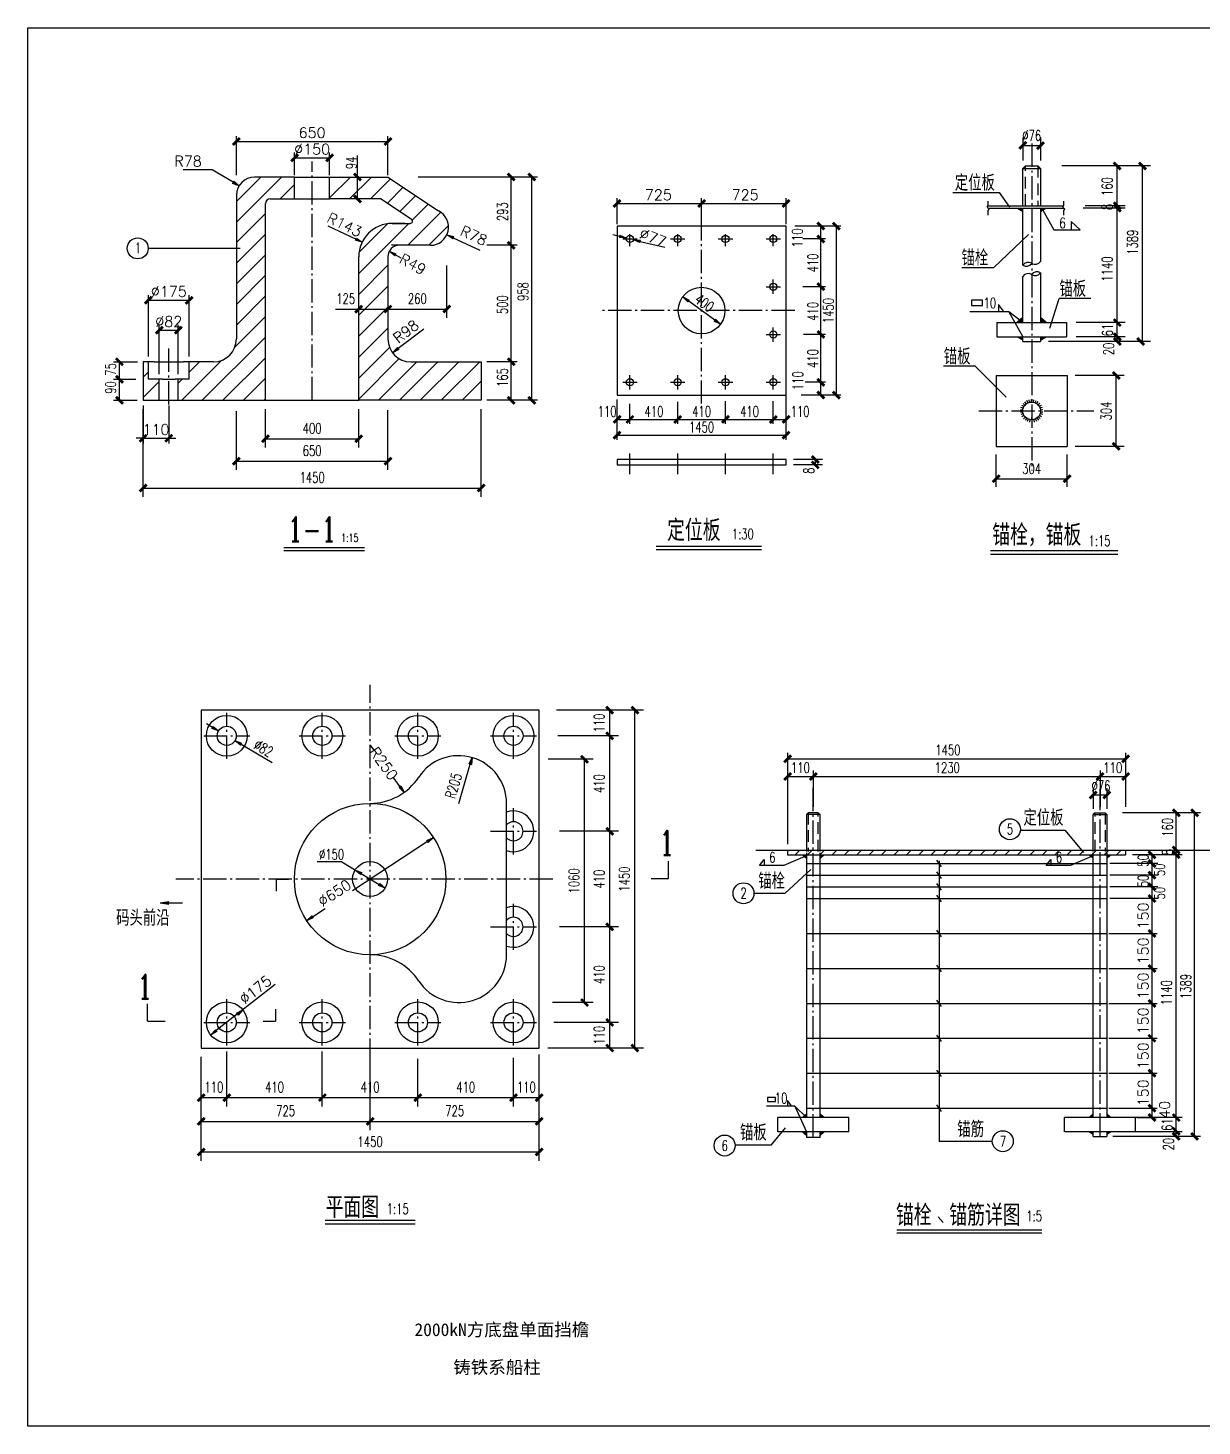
# Model space of a CAD drawing. Extents: x 1332 to 175445, y 256143 to 386027.
# Drawn here: x 102264 to 107301, y 260589 to 266589 of the extents above; entities that cross this region are included whole.
import ezdxf
from ezdxf.enums import TextEntityAlignment as Align

# ---------------------------------------------------------------- set-up
doc = ezdxf.new("R2010")
doc.units = 0
doc.header["$LTSCALE"] = 10
doc.header["$MEASUREMENT"] = 0
doc.linetypes.add('1', pattern=[7.5, 5, -2.5])
doc.linetypes.add('3', pattern=[14, 10, -1.6, 0.8, -1.6])
for name, color, linetype in [('00-园建', 4, 'Continuous'), ('1', 1, 'Continuous'), ('2', 2, 'Continuous'), ('3', 3, '3'), ('DIM', 6, 'Continuous'), ('TK', 101, 'Continuous'), ('XI', 1, '1')]:
    doc.layers.add(name, color=color, linetype=linetype)
doc.styles.add('COMPLEX', font='COMPLEX.shx', dxfattribs={"bigfont": 'hztxt.shx'})
doc.styles.add('HZTEXT', font='', dxfattribs={"width": 0.7})
doc.styles.get("Standard").update_dxf_attribs({"font": 'gbenor.shx', "bigfont": 'gbcbig.shx'})
doc.styles.add('WGQ', font='')
doc.styles.get('HZTEXT').set_extended_font_data('FangSong_GB2312')
doc.styles.get('WGQ').set_extended_font_data('FangSong_GB2312')
doc.dimstyles.get("Standard").update_dxf_attribs({"dimscale": 100, "dimtxt": 3.5, "dimasz": 1, "dimexe": 2.5, "dimexo": 3, "dimgap": 1.5, "dimtad": 1, "dimdec": 0, "dimzin": 0, "dimdsep": 46, "dimtxsty": 'Standard', "dimblk": 'ARCHTICK', "dimcen": 0.09, "dimadec": 0, "dimazin": 0, "dimtfac": 1, "dimtdec": 0, "dimtix": 1, "dimtmove": 2, "dimatfit": 3, "dimfxl": 0, "dimtolj": 1, "dimtzin": 0, "dimarcsym": 0})
pattern_1 = [(45, (97660.345, 254934.442), (-26.5165, 26.5165), [])]

# ---------------------------------------------------------------- blocks, each defined once
blk = doc.blocks.new('_OBLIQUE')
at = {"color": 0, "linetype": 'ByBlock'}
blk.add_line((-0.5, -0.5), (0.5, 0.5), dxfattribs=at)
blk = doc.blocks.new('_ArchTick')
at = {"color": 0, "linetype": 'ByBlock', "const_width": 0.4}
blk.add_lwpolyline([(-0.5, -0.5), (0.5, 0.5)], dxfattribs=at)
blk = doc.blocks.new('_CLOSED')
at = {"color": 0, "linetype": 'ByBlock'}
for p, q in [((-1, 0.17), (0, 0)), ((-1, 0.17), (-1, -0.17)), ((0, 0), (-1, -0.17)), ((0, 0), (-1, 0))]:
    blk.add_line(p, q, dxfattribs=at)
blk = doc.blocks.new('*D55')
at = {"layer": 'Defpoints', "color": 0, "transparency": 16777216}
for p in [(102758.4, 264991.6), (102868.4, 264991.6), (102868.4, 264828.7)]:
    blk.add_point(p, dxfattribs=at)
at = {"layer": 'DIM', "color": 6, "lineweight": -2, "transparency": 16777216}
for p, q in [((102758.4, 264969.1), (102758.4, 264806.2)), ((102868.4, 264969.1), (102868.4, 264806.2)), ((102758.4, 264828.7), (102728.4, 264828.7)), ((102758.4, 264828.7), (102868.4, 264828.7)), ((102868.4, 264828.7), (102898.4, 264828.7))]:
    blk.add_line(p, q, dxfattribs=at)
at = {"layer": 'DIM', "color": 6, "lineweight": -2, "transparency": 16777216, "xscale": 30, "yscale": 30, "zscale": 30}
blk.add_blockref('_ArchTick', (102758.4, 264828.7), dxfattribs=at)
at = {"layer": 'DIM', "color": 6, "lineweight": -2, "transparency": 16777216, "xscale": 30, "yscale": 30, "zscale": 30, "rotation": 180}
blk.add_blockref('_ArchTick', (102868.4, 264828.7), dxfattribs=at)
at = {"layer": 'DIM', "color": 6, "transparency": 16777216, "insert": (102813.4, 264866.2), "char_height": 45, "attachment_point": 5, "style": 'COMPLEX'}
blk.add_mtext('\\A1;110', dxfattribs=at)

msp = doc.modelspace()

# ---------------------------------------------------------------- hatches: boundary and pattern name
at = {"layer": '1'}
h = msp.add_hatch(dxfattribs=at)
h.set_pattern_fill('ANSI31', color=256, scale=300, style=0)
h.set_pattern_definition(pattern_1)
h.paths.add_polyline_path([(105633, 263041.3), (105633, 263061.3), (105523, 263061.3), (105523, 263041.3)])
h = msp.add_hatch(dxfattribs=at)
h.set_pattern_fill('ANSI31', color=256, scale=300, style=0)
h.set_pattern_definition(pattern_1)
h.paths.add_polyline_path([(105633, 263061.3), (105633, 263041.3), (106863, 263041.3), (106863, 263061.3)])
h = msp.add_hatch(dxfattribs=at)
h.set_pattern_fill('ANSI31', color=256, scale=300, style=0)
h.set_pattern_definition(pattern_1)
h.paths.add_polyline_path([(106973, 263041.3), (106973, 263061.3), (106863, 263061.3), (106863, 263041.3)])
at = {"layer": 'DIM'}
h = msp.add_hatch(dxfattribs=at)
h.set_pattern_fill('ANSI31', color=256, scale=500, style=0)
h.set_pattern_definition([(45, (77807.27, 268601.16), (-44.19417, 44.19417), [])])
h.paths.add_polyline_path([(103283.4, 264991.6), (103283.4, 265835.6, -0.414214), (103303.4, 265855.6), (103408.4, 265855.6), (103408.4, 265949.6), (103236.4, 265949.6, 0.261473), (103169.8, 265912.2), (103170.4, 265911.7), (103169.7, 265912, 0.137029), (103158.4, 265871.6), (103158.4, 265254.6, -0.414214), (103060.4, 265156.6), (102955.9, 265156.6), (102955.9, 265081.6), (102909.4, 265081.6), (102909.4, 264991.6)])
h.paths.add_polyline_path([(102827.4, 265081.6), (102780.9, 265081.6), (102780.9, 265156.6), (102758.4, 265156.6), (102758.4, 264991.6), (102827.4, 264991.6)])

# ---------------------------------------------------------------- linework, layer by layer
at = {"color": 1}
for p, q in [((103158.4, 265957.4), (103158.4, 266124.7)), ((103158.4, 266102.2), (103808.4, 266102.2)), ((103808.4, 265957.4), (103808.4, 266124.7)), ((103408.4, 265957.4), (103408.4, 266054.2)), ((103558.4, 265957.4), (103558.4, 266054.2)), ((103408.4, 266031.7), (103558.4, 266031.7)), ((104791.5, 265746.7), (104791.5, 265858.5)), ((104791.5, 265836), (105154, 265836)), ((105154, 265746.7), (105154, 265858.5)), ((105154, 265836), (105516.5, 265836)), ((105516.5, 265746.7), (105516.5, 265858.5)), ((107085.9, 263041.3), (107085.9, 262703.3)), ((106900.3, 262703.3), (107108.4, 262703.3)), ((107085.9, 262703.3), (107085.9, 262553.3)), ((106900.3, 262553.3), (107108.4, 262553.3)), ((107085.9, 262553.3), (107085.9, 262253.3)), ((106900.3, 262403.3), (107108.4, 262403.3)), ((106900.3, 262253.3), (107108.4, 262253.3)), ((107085.9, 262253.3), (107085.9, 262103.3)), ((106900.3, 262103.3), (107108.4, 262103.3)), ((107085.9, 262103.3), (107085.9, 261913.3)), ((106900.3, 261953.5), (107108.4, 261953.5)), ((107022.8, 261913.3), (107108.4, 261913.3))]:
    msp.add_line(p, q, dxfattribs=at)
for p, q in [((106542.8, 265997.1), (106531.8, 265986.1)), ((106531.8, 265986.1), (106607.8, 265986.1)), ((106531.8, 265826.1), (106531.8, 265986.1)), ((106542.8, 265997.1), (106596.8, 265997.1)), ((106596.8, 265997.1), (106607.8, 265986.1)), ((106607.8, 265986.1), (106607.8, 265826.1)), ((106381.1, 265826.1), (106707.3, 265826.1)), ((106381.1, 265816.4), (106707.3, 265816.4)), ((106531.8, 265571.4), (106531.8, 265816.4)), ((106607.8, 265816.4), (106607.8, 265587)), ((106531.8, 265324.9), (106531.8, 265523.1)), ((106607.8, 265538.8), (106607.8, 265324.9)), ((106420.2, 265324.9), (106719.4, 265324.9)), ((106420.2, 265324.9), (106420.2, 265263.9)), ((106719.4, 265324.9), (106719.4, 265263.9)), ((106420.2, 265263.9), (106719.4, 265263.9)), ((106531.8, 265243.9), (106531.8, 265263.9)), ((106607.8, 265263.9), (106607.8, 265243.9)), ((106531.8, 265243.9), (106607.8, 265243.9)), ((105611.6, 263221.3), (105603.6, 263213.3)), ((105654.4, 263221.3), (105611.6, 263221.3)), ((105654.4, 263221.3), (105662.4, 263213.3)), ((106841.6, 263221.3), (106833.6, 263213.3)), ((106841.6, 263221.3), (106884.4, 263221.3)), ((106884.4, 263221.3), (106892.4, 263213.3)), ((105662.4, 263213.3), (105603.6, 263213.3)), ((105603.6, 263213.3), (105603.6, 263055.7)), ((105662.4, 263055.7), (105662.4, 263213.3)), ((106833.6, 263055.7), (106833.6, 263213.3)), ((106833.6, 263213.3), (106892.4, 263213.3)), ((106892.4, 263213.3), (106892.4, 263055.7)), ((105386.3, 263061.3), (107446, 263061.3)), ((105523, 263061.3), (105523, 263041.3)), ((105523, 263041.3), (106973, 263041.3)), ((105603.6, 263048.7), (105603.6, 261913.3)), ((105662.4, 261913.3), (105662.4, 263048.7)), ((106833.6, 261913.3), (106833.6, 263048.7)), ((106892.4, 263048.7), (106892.4, 261913.3)), ((106973, 263061.3), (106973, 263041.3)), ((106182.9, 262989.3), (106162.9, 263017.3)), ((106182.9, 262939.3), (106162.9, 262967.3)), ((106182.9, 262889.3), (106162.9, 262917.3)), ((106182.9, 262839.3), (106162.9, 262867.3)), ((106182.9, 262689.3), (106162.9, 262717.3)), ((106182.9, 262539.3), (106162.9, 262567.3)), ((106182.9, 262389.3), (106162.9, 262417.3)), ((106182.9, 262239.3), (106162.9, 262267.3)), ((106182.9, 262089.3), (106162.9, 262117.3)), ((106182.9, 261939.3), (106162.9, 261967.3)), ((105785, 261913.3), (105481, 261913.3)), ((105481, 261852.3), (105481, 261913.3)), ((105785, 261852.3), (105785, 261913.3)), ((107015, 261913.3), (106711, 261913.3)), ((106711, 261852.3), (106711, 261913.3)), ((107015, 261852.3), (107015, 261913.3)), ((105785, 261852.3), (105481, 261852.3)), ((105603.6, 261852.3), (105603.6, 261827.7)), ((105662.4, 261827.7), (105662.4, 261852.3)), ((107015, 261852.3), (106711, 261852.3)), ((106833.6, 261832.3), (106833.6, 261852.3)), ((106892.4, 261852.3), (106892.4, 261832.3)), ((105662.4, 261827.7), (105603.6, 261827.7)), ((106833.6, 261832.3), (106892.4, 261832.3)), ((106168.5, 261487), (106190.3, 261462.5))]:
    msp.add_line(p, q)
at = {"color": 6, "linetype": 'ByBlock'}
for p, q in [((103881.2, 265750.6), (103824.4, 265750.6)), ((104802.5, 265694.5), (104773.3, 265701.4)), ((103967.9, 265656.6), (103824.4, 265656.6)), ((104890.6, 265673.4), (104996.2, 265648.1)), ((102780.9, 265179.1), (102780.9, 265443.3)), ((102955.9, 265179.1), (102955.9, 265443.3)), ((102780.9, 265420.8), (102955.9, 265420.8)), ((105210.7, 265335.3), (105073.1, 265435.2)), ((102827.4, 265104.1), (102827.4, 265314.8)), ((102827.4, 265292.3), (102909.4, 265292.3)), ((102909.4, 265104.1), (102909.4, 265314.8)), ((103962.1, 265297), (103852.3, 265213.4)), ((103055.9, 263587.6), (103030, 263602.8)), ((103178.3, 263515.7), (103311.7, 263437.3)), ((103732.1, 263511.7), (103747.5, 263490.3)), ((104112.1, 263261.4), (104161.7, 263429.2)), ((103860.6, 263333.1), (103831.6, 263373.4)), ((103978.7, 263098.6), (103656.3, 262886.9)), ((103610.6, 263010.4), (103770.6, 262913.3)), ((103485.5, 262774.7), (103539.7, 262810.3)), ((103324.7, 262484.6), (103071.9, 262286.2))]:
    msp.add_line(p, q, dxfattribs=at)
for points in [[(106531.8, 265816.4), (106531.8, 265816.4), (106531.4, 265798.3), (106501.9, 265816.2)], [(106607.8, 265816.4), (106607.8, 265816.4), (106608.2, 265798.3), (106637.7, 265816.2)], [(106531.8, 265324.9), (106531.8, 265324.9), (106531.4, 265351), (106501.9, 265325.2)], [(106607.8, 265324.9), (106607.8, 265324.9), (106608.2, 265351), (106637.7, 265325.2)], [(106531.8, 265263.9), (106531.8, 265263.9), (106531.4, 265247.9), (106501.9, 265263.7)], [(106607.8, 265263.9), (106607.8, 265263.9), (106608.2, 265245.8), (106637.7, 265263.7)], [(105603.6, 263041.3), (105603.6, 263041.3), (105603.3, 263022.4), (105581.8, 263041.1)], [(105662.4, 263041.3), (105662.4, 263041.3), (105662.7, 263022.4), (105684.2, 263041.1)], [(106833.6, 263041.3), (106833.6, 263041.3), (106833.3, 263022.4), (106811.8, 263041.1)], [(106892.4, 263041.3), (106892.4, 263041.3), (106892.7, 263022.4), (106914.2, 263041.1)], [(105603.6, 261913.3), (105603.6, 261913.3), (105603.3, 261932.2), (105581.8, 261913.4)], [(105662.4, 261913.3), (105662.4, 261913.3), (105662.7, 261932.2), (105684.2, 261913.4)], [(106833.6, 261913.3), (106833.6, 261913.3), (106833.3, 261932.2), (106811.8, 261913.4)], [(106892.4, 261913.3), (106892.4, 261913.3), (106892.7, 261932.2), (106914.2, 261913.4)], [(105603.6, 261852.3), (105603.6, 261852.3), (105603.3, 261833.4), (105581.8, 261852.1)], [(105662.4, 261852.3), (105662.4, 261852.3), (105662.7, 261833.4), (105684.2, 261852.1)], [(106833.6, 261852.3), (106833.6, 261852.3), (106833.3, 261837.9), (106811.8, 261852.1)], [(106892.4, 261852.3), (106892.4, 261852.3), (106892.7, 261837.9), (106914.2, 261852.1)]]:
    msp.add_solid(points)
at = {"layer": '00-园建'}
msp.add_lwpolyline([(110649.5, 260589.4), (102264.5, 260589.4), (102264.5, 266589.4), (110649.5, 266589.4)], close=True, dxfattribs=at)
at = {"layer": '1'}
for p, q in [((106531.8, 266119.1), (106531.8, 266020.5)), ((106607.8, 266119.1), (106607.8, 266020.5)), ((103677.7, 265855.6), (103677.7, 266042.2)), ((106531.8, 266084.7), (106607.8, 266084.7)), ((106971.4, 265997.1), (106699.6, 265997.1)), ((106937, 265243.9), (106937, 265997.1)), ((107079.9, 265997.1), (106971.4, 265997.1)), ((107045.5, 265243.9), (107045.5, 265997.1)), ((103558.4, 265859.8), (103648.1, 265949.6)), ((103643.9, 265855.6), (103737.9, 265949.6)), ((103733.7, 265855.6), (103820, 265941.8)), ((104362.2, 265949.6), (103937.9, 265949.6)), ((104337.2, 264991.6), (104337.2, 265949.6)), ((104450.7, 265949.6), (104362.2, 265949.6)), ((104425.7, 264991.6), (104425.7, 265949.6)), ((103806, 265838), (103873.7, 265905.8)), ((103859.8, 265802), (103927.5, 265869.8)), ((106231.1, 265883.2), (106430.4, 265883.2)), ((106430.4, 265883.2), (106475, 265820.3)), ((103912.6, 265765), (103981.3, 265833.7)), ((106971.4, 265816.4), (106790.5, 265816.4)), ((106971.4, 265826.1), (106799.3, 265826.1)), ((103683.4, 265535.8), (103898.1, 265750.6)), ((103684.7, 265626.9), (103807, 265749.2)), ((103893.9, 265656.6), (104035.5, 265798.2)), ((103983.7, 265656.6), (104068.1, 265741)), ((104815.6, 265683.9), (104877.5, 265683.9)), ((104846.5, 265653), (104846.5, 265704.2)), ((105020.6, 265683.9), (105082.5, 265683.9)), ((105051.5, 265653), (105051.5, 265704.2)), ((105225.6, 265683.9), (105287.5, 265683.9)), ((105256.5, 265653), (105256.5, 265704.2)), ((105430.6, 265683.9), (105492.5, 265683.9)), ((105461.5, 265653), (105461.5, 265704.2)), ((105685, 265738.9), (105554.3, 265738.9)), ((105685, 265683.9), (105587.8, 265683.9)), ((105665.5, 265013.9), (105665.5, 265738.9)), ((105751.5, 265738.9), (105685, 265738.9)), ((105732, 265013.9), (105732, 265738.9)), ((106406.9, 265561.9), (106556.3, 265702.3)), ((103838, 265612), (103814.4, 265631.1)), ((103814.4, 265631.1), (103843, 265620.7)), ((103814.4, 265631.1), (103863.9, 265603.1)), ((103838, 265612), (103843, 265620.7)), ((104362.2, 265656.6), (104233.4, 265656.6)), ((103683.4, 265446), (103808.4, 265571)), ((104061.2, 265345.3), (104061.2, 265570.1)), ((106270.9, 265561.9), (106406.9, 265561.9)), ((105461.5, 265448), (105461.5, 265509.9)), ((103683.4, 265356.2), (103808.4, 265481.2)), ((105430.6, 265478.9), (105492.5, 265478.9)), ((105685, 265478.9), (105587.8, 265478.9)), ((103583.9, 265382.8), (104061.2, 265382.8)), ((103683.4, 265266.4), (103808.4, 265391.4)), ((106427.6, 265403.2), (106427.6, 265370.7)), ((106449.3, 265373.8), (106427.6, 265403.2)), ((106647.8, 265301.2), (106687.1, 265428.5)), ((106823.1, 265428.5), (106687.1, 265428.5)), ((106472.5, 265370.7), (106304, 265370.7)), ((106472.5, 265370.7), (106531.8, 265263.9)), ((106531.8, 265324.9), (106472.5, 265370.7)), ((106971.4, 265324.9), (106761.2, 265324.9)), ((103683.4, 265176.6), (103808.4, 265301.6)), ((105430.6, 265273.9), (105492.5, 265273.9)), ((105461.5, 265243), (105461.5, 265304.2)), ((105685, 265273.9), (105590.5, 265273.9)), ((106971.4, 265263.9), (106761.2, 265263.9)), ((103683.4, 265086.8), (103815.2, 265218.6)), ((106971.4, 265243.9), (106642.2, 265243.9)), ((107079.9, 265243.9), (106971.4, 265243.9)), ((102632, 265156.6), (102733.7, 265156.6)), ((102657, 264991.6), (102657, 265156.6)), ((103683.4, 264997), (103856.5, 265170.2)), ((103767.7, 264991.6), (103932.7, 265156.6)), ((103857.5, 264991.6), (104022.5, 265156.6)), ((103947.3, 264991.6), (104112.3, 265156.6)), ((104037.1, 264991.6), (104202.1, 265156.6)), ((104362.2, 265156.6), (104233.4, 265156.6)), ((102632, 265081.6), (102727.8, 265081.6)), ((104846.5, 265038), (104846.5, 265099.9)), ((105051.5, 265038), (105051.5, 265099.9)), ((105256.5, 265038), (105256.5, 265099.9)), ((105461.5, 265038), (105461.5, 265099.9)), ((106327.3, 265138.2), (106191.2, 265138.2)), ((106461, 265004.5), (106327.3, 265138.2)), ((106967, 265097.8), (106756.3, 265097.8)), ((106932.6, 264793.8), (106932.6, 265097.8)), ((104126.9, 264991.6), (104208.4, 265073)), ((104815.6, 265068.9), (104877.5, 265068.9)), ((105020.6, 265068.9), (105082.5, 265068.9)), ((105225.6, 265068.9), (105287.5, 265068.9)), ((105430.6, 265068.9), (105492.5, 265068.9)), ((105516.5, 264889.9), (105516.5, 265020.6)), ((105685, 265068.9), (105598.9, 265068.9)), ((102632, 264991.6), (102733.4, 264991.6)), ((104362.2, 264991.6), (104233.4, 264991.6)), ((104450.7, 264991.6), (104362.2, 264991.6)), ((104791.5, 264889.9), (104791.5, 264994.4)), ((104846.5, 264889.9), (104846.5, 264976)), ((105051.5, 264889.9), (105051.5, 264984.4)), ((105256.5, 264889.9), (105256.5, 264987.1)), ((105461.5, 264889.9), (105461.5, 264987.1)), ((105685, 265013.9), (105580.5, 265013.9)), ((105751.5, 265013.9), (105685, 265013.9)), ((106532.5, 264957), (106523.2, 264960.1)), ((106535.6, 264964.6), (106527.2, 264969.4)), ((106540.3, 264971.2), (106533, 264977.8)), ((106546.2, 264976.8), (106540.5, 264984.7)), ((106553.2, 264981.1), (106549.2, 264990)), ((106560.9, 264983.7), (106558.9, 264993.3)), ((106569, 264984.8), (106569, 264994.5)), ((106577.1, 264984.1), (106579.1, 264993.6)), ((106584.9, 264981.7), (106588.9, 264990.6)), ((106592, 264977.8), (106597.8, 264985.7)), ((106598.2, 264972.5), (106605.5, 264979)), ((106603.1, 264966), (106611.6, 264970.9)), ((106606.6, 264958.6), (106615.9, 264961.6)), ((102758.4, 264577.5), (102758.4, 264954.1)), ((103158.4, 264692.5), (103158.4, 264945.1)), ((103283.4, 264788.9), (103283.4, 264954.1)), ((103683.4, 264788.9), (103683.4, 264954.1)), ((103808.4, 264692.5), (103808.4, 264948.8)), ((104208.4, 264577.5), (104208.4, 264954.1)), ((104791.5, 264909.4), (105516.5, 264909.4)), ((106531, 264949), (106521.3, 264950.1)), ((106531.1, 264940.9), (106521.4, 264939.9)), ((106533, 264933), (106523.7, 264929.9)), ((106536.5, 264925.6), (106528, 264920.7)), ((106541.4, 264919.1), (106534.1, 264912.6)), ((106547.6, 264913.8), (106541.8, 264905.9)), ((106554.7, 264909.8), (106550.7, 264900.9)), ((106562.5, 264907.5), (106560.5, 264897.9)), ((106569.5, 264917.2), (106569.5, 264907.5)), ((106570.6, 264906.8), (106570.6, 264897)), ((106578.7, 264907.8), (106580.7, 264898.3)), ((106586.4, 264910.5), (106590.4, 264901.6)), ((106593.4, 264914.7), (106599.1, 264906.8)), ((106599.3, 264920.3), (106606.6, 264913.8)), ((106604, 264927), (106612.4, 264922.1)), ((106607.1, 264934.5), (106616.4, 264931.5)), ((106608.5, 264950.7), (106618.2, 264951.7)), ((106608.6, 264942.5), (106618.4, 264941.5)), ((104791.5, 264822.5), (104791.5, 264889.9)), ((104791.5, 264842), (105516.5, 264842)), ((105516.5, 264822.5), (105516.5, 264889.9)), ((103283.4, 264826.4), (103683.4, 264826.4)), ((106967, 264793.8), (106756.3, 264793.8)), ((103158.4, 264730), (103808.4, 264730)), ((104846.5, 264674.3), (104846.5, 264763.7)), ((105051.5, 264674.3), (105051.5, 264763.7)), ((105256.5, 264674.3), (105256.5, 264763.7)), ((105461.5, 264674.3), (105461.5, 264763.7)), ((105673, 264737.3), (105547.8, 264737.3)), ((105641.7, 264737.3), (105641.7, 264713.9)), ((106417.7, 264620.5), (106417.7, 264759.4)), ((106721.9, 264620.5), (106721.9, 264759.4)), ((105673, 264713.9), (105547.8, 264713.9)), ((102758.4, 264615), (104208.4, 264615)), ((106417.7, 264655), (106721.9, 264655)), ((103361.5, 264347.2), (103707.9, 264347.2)), ((104958.9, 264350.5), (105410.9, 264350.5)), ((106392.5, 264330.6), (106939.3, 264330.6)), ((104797.3, 263661.7), (104532, 263661.7)), ((104759.8, 262211.7), (104759.8, 263661.7)), ((104905.2, 263661.7), (104797.3, 263661.7)), ((104867.7, 262211.7), (104867.7, 263661.7)), ((104797.3, 263551.7), (104538, 263551.7)), ((105523, 263478), (105523, 263402.1)), ((106973, 263478), (106973, 263402.1)), ((104689.4, 263451), (104496.1, 263451)), ((104651.9, 262406.9), (104651.9, 263451)), ((105523, 263453), (106973, 263453)), ((105523, 263402.1), (105523, 263086.3)), ((105633, 263402.1), (105633, 263246.3)), ((106863, 263402.1), (106863, 263246.3)), ((106973, 263402.1), (106973, 263246.3)), ((105523, 263377.1), (106973, 263377.1)), ((106833.6, 263327.1), (106833.6, 263238.3)), ((106833.6, 263298), (106892.4, 263298)), ((106892.4, 263327.1), (106892.4, 263238.3)), ((107214.9, 263221.3), (106959.2, 263221.3)), ((107189.9, 261832.3), (107189.9, 263221.3)), ((107293.6, 263221.3), (107214.9, 263221.3)), ((107268.6, 261832.3), (107268.6, 263221.3)), ((104797.3, 263141.7), (104544, 263141.7)), ((106521.2, 263146.8), (106711.8, 263146.8)), ((106711.8, 263146.8), (106792.3, 263051.5)), ((107110.9, 263041.3), (107001.7, 263041.3)), ((107214.9, 263041.3), (107013.5, 263041.3)), ((103610.6, 263010.4), (103505.1, 263010.4)), ((105402.6, 262995.6), (105421.8, 263020.6)), ((105506.4, 262995.6), (105402.6, 262995.6)), ((105421.8, 263020.6), (105421.8, 262995.6)), ((105596.3, 263034.1), (105506.4, 262995.6)), ((106172.9, 263015), (106172.9, 261810.7)), ((106632.6, 262995.6), (106651.8, 263020.6)), ((106736.4, 262995.6), (106632.6, 262995.6)), ((106651.8, 263020.6), (106651.8, 262995.6)), ((106826.3, 263034.1), (106736.4, 262995.6)), ((107110.9, 263003.3), (106904.4, 263003.3)), ((105512.8, 262875.8), (105623.2, 262977.8)), ((107110.9, 262953.3), (106904.4, 262953.3)), ((105378.7, 262875.8), (105512.8, 262875.8)), ((107110.9, 262903.3), (106904.4, 262903.3)), ((107110.9, 262853.3), (106904.4, 262853.3)), ((104797.3, 262731.7), (104544, 262731.7)), ((104689.4, 262406.9), (104514.1, 262406.9)), ((104797.3, 262321.7), (104520.1, 262321.7)), ((104797.3, 262211.7), (104494.6, 262211.7)), ((104905.2, 262211.7), (104797.3, 262211.7)), ((103007.1, 261961.2), (103007.1, 262174.2)), ((103117.1, 261961.2), (103117.1, 262196.7)), ((103527.1, 261961.2), (103527.1, 262196.7)), ((103732.1, 261859.4), (103732.1, 262174.2)), ((103937.1, 261961.2), (103937.1, 262164.6)), ((104347.1, 261961.2), (104347.1, 262169.4)), ((104457.1, 261961.2), (104457.1, 262183.5)), ((104457.1, 261859.4), (104457.1, 262174.2)), ((103007.1, 261998.7), (104457.1, 261998.7)), ((103007.1, 261859.4), (103007.1, 261961.2)), ((105554.4, 261962.7), (105432, 261962.7)), ((105537.5, 261965), (105521.8, 261986.3)), ((105521.8, 261986.3), (105521.8, 261962.7)), ((105603.6, 261913.3), (105554.4, 261962.7)), ((105554.4, 261962.7), (105603.6, 261852.3)), ((107214.9, 261913.3), (107006, 261913.3)), ((103007.1, 261896.9), (104457.1, 261896.9)), ((103007.1, 261727.6), (103007.1, 261859.4)), ((104457.1, 261727.6), (104457.1, 261859.4)), ((105453.1, 261794.2), (105514.4, 261868.7)), ((107214.9, 261852.3), (107003.8, 261852.3)), ((105453.1, 261794.2), (105297.8, 261794.2)), ((106399.5, 261810.7), (106172.9, 261810.7)), ((107214.9, 261832.3), (106917.4, 261832.3)), ((107293.6, 261832.3), (107214.9, 261832.3)), ((103538.9, 261457.7), (103925.7, 261457.7)), ((105991.7, 261419), (106614, 261419))]:
    msp.add_line(p, q, dxfattribs=at)
at = {"layer": '1', "color": 1}
for p, q in [((104845.4, 265683.9), (104847.7, 265683.9)), ((104846.5, 265682.8), (104846.5, 265685.1)), ((103115.8, 263551.7), (103118.5, 263551.7)), ((103117.1, 263550.3), (103117.1, 263553)), ((103730.8, 262936.7), (103733.5, 262936.7)), ((103732.1, 262935.3), (103732.1, 262938)), ((104457.1, 261765.1), (103007.1, 261765.1))]:
    msp.add_line(p, q, dxfattribs=at)
at = {"layer": '1', "color": 6}
for points in [[(103144.5, 265927), (103054.7, 265980.1), (102930.2, 265980.1)], [(104088.4, 265689.3), (104203.4, 265636.1)]]:
    msp.add_lwpolyline(points, dxfattribs=at)
at = {"layer": '1'}
for points in [[(106383, 265786.6), (106383, 265806.2), (106387.4, 265812.2), (106378.7, 265821), (106383, 265826.9), (106383, 265846.6)], [(106708.3, 265786.6), (106708.3, 265806.2), (106712.7, 265812.2), (106704, 265821), (106708.3, 265826.9), (106708.3, 265846.6)]]:
    msp.add_lwpolyline(points, dxfattribs=at)
for points in [[(106311.2, 265397.7), (106358.5, 265397.7), (106358.5, 265421.1), (106311.2, 265421.1)], [(105437.3, 261982.4), (105471.6, 261982.4), (105471.6, 261999.3), (105437.3, 261999.3)]]:
    msp.add_lwpolyline(points, close=True, dxfattribs=at)
for centre, start, end in [((106554.8, 265556), 57.14296, 146.17353), ((106546.8, 265594.6), 237.14296, 326.17353), ((106584.8, 265602.4), 237.14296, 326.17353), ((106554.8, 265507.7), 57.14296, 146.17353), ((106592.8, 265515.6), 57.14296, 146.17353), ((106584.8, 265554.2), 237.14296, 326.17353)]:
    msp.add_arc(centre, 27.7, start, end, dxfattribs=at)
at = {"layer": '2'}
for p, q in [((103408.4, 265949.6), (103236.4, 265949.6)), ((103408.4, 265949.6), (103558.4, 265949.6)), ((103408.4, 265855.6), (103408.4, 265949.6)), ((103558.4, 265949.6), (103808.4, 265949.6)), ((103558.4, 265855.6), (103558.4, 265949.6)), ((103808.4, 265949.6), (104025, 265804.5)), ((103158.4, 265871.6), (103158.4, 265254.6)), ((103283.4, 264991.6), (103283.4, 265835.6)), ((103303.4, 265855.6), (103408.4, 265855.6)), ((103408.4, 265855.6), (103558.4, 265855.6)), ((103779.8, 265855.6), (103558.4, 265855.6)), ((103779.8, 265855.6), (103909.2, 265768.9)), ((103826.4, 265750.6), (103903.7, 265750.6)), ((105516.5, 265738.9), (104791.5, 265738.9)), ((104791.5, 265738.9), (104791.5, 265013.9)), ((105516.5, 265013.9), (105516.5, 265738.9)), ((103990.4, 265656.6), (103857.4, 265656.6)), ((103683.4, 264991.6), (103683.4, 265607.6)), ((103808.4, 265607.6), (103808.4, 265254.6)), ((102805.4, 265156.6), (102758.4, 265156.6)), ((102758.4, 265156.6), (102758.4, 264991.6)), ((102780.9, 265081.6), (102780.9, 265156.6)), ((102805.4, 265156.6), (102931.4, 265156.6)), ((103060.4, 265156.6), (102931.4, 265156.6)), ((102955.9, 265081.6), (102955.9, 265156.6)), ((103906.4, 265156.6), (104208.4, 265156.6)), ((104208.4, 265156.6), (104208.4, 264991.6)), ((102841.4, 265081.6), (102780.9, 265081.6)), ((102827.4, 264991.6), (102827.4, 265081.6)), ((102841.4, 265081.6), (102895.4, 265081.6)), ((102955.9, 265081.6), (102895.4, 265081.6)), ((102909.4, 264991.6), (102909.4, 265081.6)), ((106417.7, 265097.8), (106721.9, 265097.8)), ((106417.7, 265097.8), (106417.7, 264793.8)), ((106721.9, 265097.8), (106721.9, 264793.8)), ((102758.4, 264991.6), (102841.4, 264991.6)), ((102841.4, 264991.6), (102895.4, 264991.6)), ((102895.4, 264991.6), (103283.4, 264991.6)), ((103283.4, 264991.6), (103683.4, 264991.6)), ((104208.4, 264991.6), (103683.4, 264991.6)), ((104791.5, 265013.9), (105516.5, 265013.9)), ((106417.7, 264793.8), (106721.9, 264793.8)), ((105516.5, 264737.3), (104791.5, 264737.3)), ((104791.5, 264737.3), (104791.5, 264713.9)), ((105516.5, 264713.9), (105516.5, 264737.3)), ((104791.5, 264713.9), (105516.5, 264713.9)), ((103361.5, 264360.2), (103707.9, 264360.2)), ((104958.9, 264366.1), (105410.9, 264366.1)), ((106392.5, 264346.2), (106939.3, 264346.2)), ((104317.1, 262611.9), (104317.1, 263261.4)), ((105012.4, 262939.1), (105012.4, 263014.1)), ((105603.6, 263003.3), (106892.4, 263003.3)), ((103329.8, 262936.7), (103382.3, 262936.7)), ((103329.8, 262936.7), (103329.8, 262884.2)), ((104937.4, 262939.1), (105012.4, 262939.1)), ((105603.6, 262953.3), (106892.4, 262953.3)), ((105603.6, 262903.3), (106892.4, 262903.3)), ((105603.6, 262853.3), (106892.4, 262853.3)), ((105603.6, 262703.3), (106892.4, 262703.3)), ((105603.6, 262553.3), (106892.4, 262553.3)), ((102777.7, 262326.4), (102777.7, 262401.4)), ((105603.6, 262403.3), (106892.4, 262403.3)), ((102777.7, 262326.4), (102852.7, 262326.4)), ((103273.8, 262326.4), (103326.3, 262326.4)), ((103326.3, 262378.9), (103326.3, 262326.4)), ((105603.6, 262253.3), (106892.4, 262253.3)), ((105603.6, 262103.3), (106892.4, 262103.3)), ((105603.6, 261953.3), (106892.4, 261953.3)), ((103538.9, 261473.3), (103925.7, 261473.3)), ((105991.7, 261432), (106614, 261432))]:
    msp.add_line(p, q, dxfattribs=at)
at = {"layer": '2', "color": 1}
for p, q in [((103115.8, 262321.7), (103118.5, 262321.7)), ((103117.1, 262320.3), (103117.1, 262323))]:
    msp.add_line(p, q, dxfattribs=at)
at = {"layer": '2'}
msp.add_lwpolyline([(103007.1, 262211.7), (104457.1, 262211.7), (104457.1, 263661.7), (103007.1, 263661.7)], close=True, dxfattribs=at)
for centre, radius in [((104846.5, 265683.9), 15.3), ((105051.5, 265683.9), 15.3), ((105256.5, 265683.9), 15.3), ((105461.5, 265683.9), 15.3), ((105154, 265376.4), 100), ((105461.5, 265478.9), 15.3), ((105461.5, 265273.9), 15.3), ((104846.5, 265068.9), 15.3), ((105051.5, 265068.9), 15.3), ((105256.5, 265068.9), 15.3), ((105461.5, 265068.9), 15.3), ((106569.8, 264945.8), 38), ((103117.1, 263551.7), 87.5), ((103117.1, 263551.7), 41), ((103527.1, 263551.7), 87.5), ((103527.1, 263551.7), 41), ((103937.1, 263551.7), 87.5), ((103937.1, 263551.7), 41), ((104347.1, 263551.7), 87.5), ((104347.1, 263551.7), 41), ((103732.1, 262936.7), 325), ((103732.1, 262936.7), 75), ((103117.1, 262321.7), 87.5), ((103527.1, 262321.7), 87.5), ((103937.1, 262321.7), 87.5), ((104347.1, 262321.7), 87.5), ((103117.1, 262321.7), 41), ((103527.1, 262321.7), 41), ((103937.1, 262321.7), 41), ((104347.1, 262321.7), 41)]:
    msp.add_circle(centre, radius, dxfattribs=at)
for centre, radius, start, end in [((103236.4, 265871.6), 78, 90, 180), ((103303.4, 265835.6), 20, 90, 180), ((103990.4, 265734.6), 78, 270, 63.6462), ((103826.4, 265607.6), 143, 90, 180), ((103903.7, 265760.6), 10, 270, 56.18382), ((103857.4, 265607.6), 49, 90, 180), ((103060.4, 265254.6), 98, 270, 0), ((103906.4, 265254.6), 98, 180, 270), ((104112.1, 263261.4), 205, 0, 146.63301), ((103732.1, 263511.7), 250, 270, 326.63301), ((104347.1, 263141.7), 87.5, 249.94896, 110.05104), ((104347.1, 263141.7), 41, 222.97028, 137.02972), ((104347.1, 262731.7), 87.5, 249.94896, 110.05104), ((104347.1, 262731.7), 41, 222.97028, 137.02972), ((103732.1, 262361.7), 250, 33.36699, 90), ((104112.1, 262611.9), 205, 213.36699, 0)]:
    msp.add_arc(centre, radius, start, end, dxfattribs=at)
at = {"layer": '3'}
for p, q in [((106569.8, 266092.9), (106569.8, 264690)), ((103483.4, 264991.6), (103483.4, 266015.8)), ((105154, 264977.1), (105154, 265807.1)), ((105553.3, 265376.4), (104723.3, 265376.4)), ((102868.4, 264973.3), (102868.4, 265225.4)), ((106343.4, 264945.8), (106837, 264945.8)), ((103732.1, 262152.8), (103732.1, 263770.8)), ((103117.1, 263452.6), (103117.1, 263650.7)), ((103527.1, 263452.6), (103527.1, 263650.7)), ((103937.1, 263452.6), (103937.1, 263650.7)), ((104347.1, 263452.6), (104347.1, 263650.7)), ((103018.1, 263551.7), (103216.1, 263551.7)), ((103428.1, 263551.7), (103626.1, 263551.7)), ((103838.1, 263551.7), (104036.1, 263551.7)), ((104248.1, 263551.7), (104446.1, 263551.7)), ((105633, 261827.7), (105633, 263341.3)), ((106863, 261832.3), (106863, 263324.4)), ((104347.1, 263042.6), (104347.1, 263240.7)), ((104248.1, 263141.7), (104446.1, 263141.7)), ((104516, 262936.7), (102898, 262936.7)), ((104347.1, 262632.6), (104347.1, 262830.7)), ((104248.1, 262731.7), (104446.1, 262731.7)), ((103117.1, 262222.6), (103117.1, 262420.7)), ((103527.1, 262222.6), (103527.1, 262420.7)), ((103937.1, 262222.6), (103937.1, 262420.7)), ((104347.1, 262222.6), (104347.1, 262420.7)), ((103018.1, 262321.7), (103216.1, 262321.7)), ((103428.1, 262321.7), (103626.1, 262321.7)), ((103838.1, 262321.7), (104036.1, 262321.7)), ((104248.1, 262321.7), (104446.1, 262321.7))]:
    msp.add_line(p, q, dxfattribs=at)
at = {"layer": 'Defpoints', "color": 0, "linetype": 'ByBlock'}
for p in [(103893.7, 265892.4), (103558.4, 265855.6), (103903.7, 265750.6), (104831.6, 265687.5), (104861.4, 265680.4), (103990.4, 265656.6), (102955.9, 265420.8), (105073.1, 265435.2), (102909.4, 265292.3), (105234.9, 265317.7), (103906.4, 265254.6), (102780.9, 265156.6), (102955.9, 265156.6), (103828.4, 265195.2), (102827.4, 265081.6), (102909.4, 265081.6), (103081.8, 263572.4), (103152.5, 263530.9), (103732.1, 263511.7), (104170.2, 263458), (103878.1, 263308.7), (104112.1, 263261.4), (104003.8, 263115.1), (103668, 262975.6), (103796.2, 262897.7), (103460.5, 262758.3), (103048.3, 262267.6)]:
    msp.add_point(p, dxfattribs=at)
at = {"layer": 'DIM'}
for p, q in [((106615.6, 265810.4), (106664.5, 265723.3)), ((106739.4, 265759), (106778, 265723.3)), ((106739.4, 265759), (106739.4, 265723.3)), ((106664.5, 265723.3), (106778, 265723.3)), ((103175.1, 265643.1), (102780.4, 265643.1)), ((102831, 262835.1), (102868.9, 262840.8)), ((102831, 262835.1), (102926.9, 262835.1)), ((102831, 262835.1), (102868.9, 262829.4))]:
    msp.add_line(p, q, dxfattribs=at)
for centre in [(102735.2, 265643.6), (106476.3, 263150.5), (105333.7, 262875.6), (106446, 261811.7), (105252.8, 261793.1)]:
    msp.add_circle(centre, 45, dxfattribs=at)
at = {"layer": 'XI'}
for p, q in [((106542.8, 265826.1), (106542.8, 265997.1)), ((106596.8, 265997.1), (106596.8, 265826.1)), ((105611.6, 263221.3), (105611.6, 263055.7)), ((105654.4, 263055.7), (105654.4, 263221.3)), ((106841.6, 263055.7), (106841.6, 263221.3)), ((106884.4, 263221.3), (106884.4, 263055.7))]:
    msp.add_line(p, q, dxfattribs=at)

# ---------------------------------------------------------------- block references
at = {"color": 6, "linetype": 'ByBlock'}
for name, p, xscale, yscale, zscale, rotation in [('_ArchTick', (103158.4, 266102.2), 30, 30, 30, 180), ('_ArchTick', (103808.4, 266102.2), 30, 30, 30, 180), ('_ArchTick', (106531.8, 266085.7), 30, 30, 30, 180), ('_ArchTick', (106607.8, 266084.7), 30, 30, 30, 180), ('_ArchTick', (103408.4, 266031.7), 30, 30, 30, 180), ('_ArchTick', (103558.4, 266031.7), 30, 30, 30, 180), ('_ArchTick', (106937, 265997.1), 30, 30, 30, 90), ('_ArchTick', (107045.5, 265997.1), 30, 30, 30, 90), ('_ArchTick', (103677.7, 265949.6), 30, 30, 30, 90), ('_ArchTick', (104337.2, 265949.6), 30, 30, 30, 90), ('_ArchTick', (104425.7, 265949.6), 30, 30, 30, 90), ('_ArchTick', (103677.7, 265855.6), 30, 30, 30, 270), ('_ArchTick', (104791.5, 265836), 30, 30, 30, 180), ('_ArchTick', (105154, 265836), 30, 30, 30, 180), ('_ArchTick', (105516.5, 265836), 30, 30, 30, 180), ('_ArchTick', (106937, 265826.1), 30, 30, 30, 90), ('_ArchTick', (106937, 265816.4), 30, 30, 30, 90), ('_ArchTick', (105665.5, 265738.9), 30, 30, 30, 90), ('_ArchTick', (105732, 265738.9), 30, 30, 30, 90), ('_CLOSED', (104831.6, 265687.5), 30.00000000000001, 30.00000000000001, 30.00000000000001, 346.5538322698322), ('_CLOSED', (104861.4, 265680.4), 30.00000000000001, 30.00000000000001, 30.00000000000001, 166.5538322698322), ('_ArchTick', (105665.5, 265683.9), 30, 30, 30, 90), ('_ArchTick', (104337.2, 265656.6), 30, 30, 30, 90), ('_ArchTick', (102780.9, 265420.8), 30, 30, 30, 180), ('_ArchTick', (105665.5, 265478.9), 30, 30, 30, 90), ('_ArchTick', (103683.4, 265382.8), 30, 30, 30, 180), ('_ArchTick', (103808.4, 265382.8), 30, 30, 30, 180), ('_ArchTick', (104061.2, 265382.8), 30, 30, 30, 180), ('_CLOSED', (105073.1, 265435.2), 30.00000000000001, 30.00000000000001, 30.00000000000001, 144.0119753181181), ('_CLOSED', (105234.9, 265317.7), 30, 30, 30, 324.0119753181181), ('_ArchTick', (106937, 265324.9), 30, 30, 30, 90), ('_ArchTick', (102827.4, 265292.3), 30, 30, 30, 180), ('_ArchTick', (105665.5, 265273.9), 30, 30, 30, 90), ('_ArchTick', (106937, 265263.9), 30, 30, 30, 90), ('_ArchTick', (106937, 265243.9), 30, 30, 30, 90), ('_ArchTick', (107037.8, 265243.9), 30, 30, 30, 90), ('_CLOSED', (103828.4, 265195.2), 30, 30, 30, 217.287100126562), ('_ArchTick', (102657, 265156.6), 30, 30, 30, 90), ('_ArchTick', (104337.2, 265156.6), 30, 30, 30, 90), ('_ArchTick', (102657, 265081.6), 30, 30, 30, 90), ('_ArchTick', (105665.5, 265068.9), 30, 30, 30, 90), ('_ArchTick', (106932.6, 265097.8), 30, 30, 30, 90), ('_ArchTick', (105665.5, 265013.9), 30, 30, 30, 90), ('_ArchTick', (105732, 265013.9), 30, 30, 30, 90), ('_ArchTick', (102657, 264991.6), 30, 30, 30, 90), ('_ArchTick', (104337.2, 264991.6), 30, 30, 30, 90), ('_ArchTick', (104425.7, 264991.6), 30, 30, 30, 90), ('_ArchTick', (104791.5, 264909.4), 30, 30, 30, 180), ('_ArchTick', (104846.5, 264909.4), 30, 30, 30, 180), ('_ArchTick', (105051.5, 264909.4), 30, 30, 30, 180), ('_ArchTick', (105256.5, 264909.4), 30, 30, 30, 180), ('_ArchTick', (105461.5, 264909.4), 30, 30, 30, 180), ('_ArchTick', (105516.5, 264909.4), 30, 30, 30, 180), ('_ArchTick', (103283.4, 264826.4), 30, 30, 30, 180), ('_ArchTick', (103683.4, 264826.4), 30, 30, 30, 180), ('_ArchTick', (104791.5, 264842), 30, 30, 30, 180), ('_ArchTick', (105516.5, 264842), 30, 30, 30, 180), ('_ArchTick', (106932.6, 264793.8), 30, 30, 30, 90), ('_ArchTick', (103158.4, 264730), 30, 30, 30, 180), ('_ArchTick', (103808.4, 264730), 30, 30, 30, 180), ('_ArchTick', (105641.7, 264737.3), 30, 30, 30, 90), ('_ArchTick', (105641.7, 264713.9), 30, 30, 30, 90), ('_ArchTick', (106417.7, 264655), 30, 30, 30, 180), ('_ArchTick', (106721.9, 264655), 30, 30, 30, 180), ('_ArchTick', (102758.4, 264615), 30, 30, 30, 180), ('_ArchTick', (104208.4, 264615), 30, 30, 30, 180), ('_ArchTick', (104759.8, 263661.7), 30, 30, 30, 90), ('_ArchTick', (104867.7, 263661.7), 30, 30, 30, 90), ('_CLOSED', (103081.8, 263572.4), 30, 30, 30, 329.5555237284512), ('_CLOSED', (103152.5, 263530.9), 30, 30, 30, 149.5555237284512), ('_ArchTick', (104759.8, 263551.7), 30, 30, 30, 90), ('_ArchTick', (104651.9, 263451), 30, 30, 30, 90), ('_ArchTick', (105523, 263453), 30, 30, 30, 180), ('_ArchTick', (106973, 263453), 30, 30, 30, 180), ('_CLOSED', (104170.2, 263458), 30, 30, 30, 73.5293721301987), ('_ArchTick', (105523, 263377.1), 30, 30, 30, 180), ('_ArchTick', (105633, 263377.1), 30, 30, 30, 180), ('_ArchTick', (106863, 263377.1), 30, 30, 30, 180), ('_ArchTick', (106973, 263377.1), 30, 30, 30, 180), ('_CLOSED', (103878.1, 263308.7), 30, 30, 30, 305.7396639369684), ('_ArchTick', (106833.6, 263298), 30, 30, 30, 180), ('_ArchTick', (106892.4, 263298), 30, 30, 30, 180), ('_ArchTick', (107189.9, 263221.1), 30, 30, 30, 90), ('_ArchTick', (107268.6, 263221.3), 30, 30, 30, 90), ('_ArchTick', (104759.8, 263141.7), 30, 30, 30, 90), ('_CLOSED', (104003.8, 263115.1), 30, 30, 30, 33.29078906367418), ('_ArchTick', (107085.9, 263041.3), 30, 30, 30, 90), ('_ArchTick', (107189.9, 263061.3), 30, 30, 30, 90), ('_ArchTick', (107189.9, 263041.3), 30, 30, 30, 90), ('_ArchTick', (107085.9, 263003.3), 30, 30, 30, 90), ('_CLOSED', (103668, 262975.6), 30, 30, 30, 148.7349874200649), ('_ArchTick', (107085.9, 262953.3), 30, 30, 30, 90), ('_ArchTick', (107085.9, 262903.3), 30, 30, 30, 90), ('_CLOSED', (103796.2, 262897.7), 30, 30, 30, 328.7349874200649), ('_ArchTick', (107085.9, 262853.3), 30, 30, 30, 90), ('_CLOSED', (103460.5, 262758.3), 30, 30, 30, 213.2907890636741), ('_ArchTick', (104759.8, 262731.7), 30, 30, 30, 90), ('_ArchTick', (107085.9, 262703.3), 30, 30, 30, 90), ('_ArchTick', (107085.9, 262553.3), 30, 30, 30, 90), ('_ArchTick', (104651.9, 262406.9), 30, 30, 30, 90), ('_ArchTick', (107085.9, 262403.3), 30, 30, 30, 90), ('_CLOSED', (103186, 262375.7), 30, 30, 30, 38.12444787124645), ('_ArchTick', (104759.8, 262321.7), 30, 30, 30, 90), ('_CLOSED', (103048.3, 262267.6), 30, 30, 30, 218.1244478712464), ('_ArchTick', (107085.9, 262253.3), 30, 30, 30, 90), ('_ArchTick', (104759.8, 262211.7), 30, 30, 30, 90), ('_ArchTick', (104867.7, 262211.7), 30, 30, 30, 90), ('_ArchTick', (107085.9, 262103.3), 30, 30, 30, 90), ('_ArchTick', (103007.1, 261998.7), 30, 30, 30, 180), ('_ArchTick', (103117.1, 261998.7), 30, 30, 30, 180), ('_ArchTick', (103527.1, 261998.7), 30, 30, 30, 180), ('_ArchTick', (103937.1, 261998.7), 30, 30, 30, 180), ('_ArchTick', (104347.1, 261998.7), 30, 30, 30, 180), ('_ArchTick', (104457.1, 261998.7), 30, 30, 30, 180), ('_ArchTick', (107085.9, 261953.5), 30, 30, 30, 90), ('_ArchTick', (103007.1, 261896.9), 30, 30, 30, 180), ('_ArchTick', (103732.1, 261896.9), 30, 30, 30, 180), ('_ArchTick', (104457.1, 261896.9), 30, 30, 30, 180), ('_ArchTick', (107085.9, 261913.3), 30, 30, 30, 90), ('_ArchTick', (107189.9, 261913.3), 30, 30, 30, 90), ('_ArchTick', (107189.9, 261854.6), 30, 30, 30, 90), ('_ArchTick', (107189.9, 261832.3), 30, 30, 30, 90), ('_ArchTick', (107268.6, 261832.3), 30, 30, 30, 90), ('_ArchTick', (103007.1, 261765.1), 30, 30, 30, 180), ('_ArchTick', (104457.1, 261765.1), 30, 30, 30, 180)]:
    msp.add_blockref(name, p, dxfattribs=dict(at, xscale=xscale, yscale=yscale, zscale=zscale, rotation=rotation))
at = {"color": 6, "linetype": 'ByBlock', "xscale": 30, "yscale": 30, "zscale": 30}
for p in [(102955.9, 265420.8), (102909.4, 265292.3)]:
    msp.add_blockref('_ArchTick', p, dxfattribs=at)
at = {"color": 1, "xscale": 17.5, "yscale": 17.5, "zscale": 17.5}
for rotation in [90, 270]:
    msp.add_blockref('_OBLIQUE', (107085.9, 262253.3), dxfattribs=dict(at, rotation=rotation))
at = {"layer": '1', "color": 6}
for p, xscale, yscale, zscale, rotation in [((103170.4, 265911.7), 30, 30, 30, 329.406568283034), ((104061.2, 265701.9), 30.00000000000001, 30.00000000000001, 30.00000000000001, 155.1829833281826)]:
    msp.add_blockref('_CLOSED', p, dxfattribs=dict(at, xscale=xscale, yscale=yscale, zscale=zscale, rotation=rotation))

# ---------------------------------------------------------------- texts
at = {"color": 1, "style": 'COMPLEX', "width": 0.7}
msp.add_text('94', height=45, rotation=90, dxfattribs=at).set_placement((103673.8, 266010.7), align=Align.CENTER)
for s, p in [('400', (103483.4, 264848.9)), ('650', (103483.4, 264752.5)), ('1450', (103483.4, 264637.5))]:
    msp.add_text(s, height=45, dxfattribs=at).set_placement(p, align=Align.CENTER)
at = {"style": 'HZTEXT', "width": 0.7}
for s, p in [('定位板', (105120.7, 264396.4)), ('锚栓，锚板', (106591.8, 264376.6)), ('平面图', (103655.9, 261491.3)), ('锚栓  锚筋详图', (106254.9, 261457.3))]:
    msp.add_text(s, height=80, dxfattribs=at).set_placement(p, align=Align.CENTER)
at = {"color": 1, "char_height": 45, "attachment_point": 5, "style": 'COMPLEX'}
for s, insert in [('\\A1;650', (103483.4, 266139.7)), ('\\A1;∅150', (103483.4, 266069.2))]:
    msp.add_mtext(s, dxfattribs=dict(at, insert=insert))
at = {"color": 6, "linetype": 'ByBlock', "char_height": 45, "attachment_point": 5, "style": 'COMPLEX'}
for s, insert in [('%%c175', (102868.4, 265458.3)), ('%%c82', (102868.4, 265329.8))]:
    msp.add_mtext(s, dxfattribs=dict(at, insert=insert))
at = {"layer": '1', "color": 1, "style": 'COMPLEX', "width": 0.7}
for s, p in [('%%c76', (106569.8, 266105.4)), ('6', (106702.2, 265729.6)), ('1', (102736.3, 265623.4)), ('10', (106390.7, 265386.5)), ('110', (104748.7, 264921.1)), ('410', (104949.7, 264921.1)), ('410', (105154, 264921.1)), ('410', (105359.7, 264921.1)), ('110', (105576.4, 264921.1)), ('1450', (105154, 264853.7)), ('304', (106569.8, 264675.6)), ('1:30', (105330.9, 264395.4)), ('1:15', (106860.8, 264365.7)), ('1450', (106210.6, 263468)), ('110', (105578, 263392.1)), ('1230', (106207.9, 263392.1)), ('110', (106918, 263392.1)), ('%%c76', (106867.1, 263314.2)), ('5', (106476.5, 263128.4)), ('6', (105457.3, 263007.3)), ('6', (106687.3, 263007.3)), ('2', (105334, 262854)), ('110', (103062.1, 262021.2)), ('410', (103322.1, 262021.2)), ('410', (103732.1, 262021.2)), ('410', (104142.1, 262021.2)), ('110', (104402.1, 262021.2)), ('725', (103369.6, 261919.4)), ('725', (104094.6, 261919.4)), ('10', (105495, 261974.2)), ('1450', (103732.1, 261787.6)), ('6', (105253.4, 261770.1)), ('7', (106446.6, 261788.7)), ('1:15', (103850.6, 261498.8)), ('1:5', (106580.5, 261468))]:
    msp.add_text(s, height=45, dxfattribs=at).set_placement(p, align=Align.CENTER)
at = {"layer": '1', "width": 0.7}
for s, height, style, p in [('定位板', 60, 'HZTEXT', (106326.1, 265897)), ('锚栓', 60, 'HZTEXT', (106326.1, 265575.2)), ('锚板', 60, 'HZTEXT', (106746, 265442.1)), ('125', 45, 'COMPLEX', (103627.2, 265405.3)), ('260', 45, 'COMPLEX', (103934.8, 265405.3)), ('锚板', 60, 'HZTEXT', (106250.1, 265151.8)), ('1:15', 35, 'COMPLEX', (103645.2, 264383.6)), ('定位板', 60, 'HZTEXT', (106620.3, 263172.2)), ('锚栓', 60, 'HZTEXT', (105454.2, 262900.8)), ('锚筋', 60, 'HZTEXT', (106307.9, 261835.4)), ('锚板', 60, 'HZTEXT', (105375.9, 261821.3))]:
    msp.add_text(s, height=height, dxfattribs=dict(at, style=style)).set_placement(p, align=Align.CENTER)
at = {"layer": '1', "color": 1, "style": 'COMPLEX', "width": 0.7}
for s, p in [('160', (106916.4, 265908.9)), ('8', (106916.4, 265821.2)), ('110', (105587.2, 265688.9)), ('1389', (107024.8, 265669.7)), ('410', (105653.8, 265580.8)), ('1140', (106916.4, 265555)), ('410', (105653.8, 265373.3)), ('1450', (105720.2, 265376.4)), ('61', (106917.6, 265292.9)), ('410', (105653.8, 265170.8)), ('20', (106922.3, 265211.8)), ('110', (105589.6, 265075.5)), ('304', (106912, 264945.8)), ('8', (105636.7, 264689.3)), ('110', (104737.3, 263606.7)), ('410', (104737.3, 263346.7)), ('160', (107174.9, 263158.5)), ('8', (107174.9, 263052.2)), ('1450', (104845.2, 262936.7)), ('50', (107070.9, 263016.3)), ('50', (107141.2, 262976.2)), ('1060', (104629.4, 262928.9)), ('410', (104737.3, 262936.7)), ('50', (107070.9, 262928.3)), ('50', (107141.2, 262876.2)), ('410', (104737.3, 262526.7)), ('1389', (107253.6, 262476)), ('1140', (107170.8, 262449.2)), ('110', (104737.3, 262266.7)), ('61', (107173.5, 261882.9)), ('20', (107179, 261799.4))]:
    msp.add_text(s, height=45, rotation=90, dxfattribs=at).set_placement(p, align=Align.CENTER)
at = {"layer": '1', "style": 'COMPLEX', "width": 0.7}
for s, p in [('293', (104322.2, 265800.6)), ('958', (104410.7, 265458.1)), ('500', (104322.2, 265401.6)), ('75', (102642, 265124.1)), ('165', (104322.2, 265089.1)), ('90', (102642, 265046.6))]:
    msp.add_text(s, height=45, rotation=90, dxfattribs=at).set_placement(p, align=Align.CENTER)
at = {"layer": '1', "color": 1, "style": 'COMPLEX', "width": 0.7}
for s, rotation, p in [('400', 324.01198, (105120.2, 265414.8)), ('∅82', 329.55552, (103228.5, 263499.2)), ('R205', 73.52937, (104095.9, 263278.4))]:
    msp.add_text(s, height=45, rotation=rotation, dxfattribs=at).set_placement(p)
msp.add_text('%%c150', height=45, dxfattribs=at).set_placement((103512.9, 263020.7))
at = {"layer": '1', "color": 1, "char_height": 45, "style": 'COMPLEX'}
for s, insert, attachment_point in [('\\A1;R78', (103009.7, 266017.6), 6), ('\\A1;725', (104968.4, 265873.5), 5), ('\\A1;725', (105340.9, 265873.5), 5)]:
    msp.add_mtext(s, dxfattribs=dict(at, insert=insert, attachment_point=attachment_point))
at = {"layer": '1', "color": 1, "char_height": 45, "attachment_point": 5, "style": 'COMPLEX'}
for s, insert, rotation in [('\\A1;R143', (103622.3, 265744.7), 334.02134), ('\\A1;R78', (104176.8, 265698.1), 335.21859), ('∅77', (104944.9, 265689.4), 338.54927), ('\\A1;R49', (103915.3, 265575.7), 331.17863), ('\\A1;150', (107048.4, 262778.3), 90), ('\\A1;150', (107048.4, 262628.3), 90), ('\\A1;150', (107048.4, 262478.3), 90), ('\\A1;150', (107048.4, 262328.3), 90), ('\\A1;150', (107048.4, 262178.3), 90), ('150', (107048.4, 262019.4), 90), ('40', (107140.3, 261946.7), 90)]:
    msp.add_mtext(s, dxfattribs=dict(at, insert=insert, rotation=rotation))
at = {"layer": '1', "color": 1, "linetype": 'ByBlock', "char_height": 45, "attachment_point": 5, "style": 'COMPLEX'}
for s, insert, rotation in [('\\A1;R98', (103885.9, 265287), 37.2871), ('\\A1;R250', (103790.6, 263432.6), 305.73966), ('\\A1;∅650', (103579.2, 262877.2), 33.29079), ('\\A1;∅175', (103240.5, 262461.9), 38.12445)]:
    msp.add_mtext(s, dxfattribs=dict(at, insert=insert, rotation=rotation))
at = {"layer": '2', "style": 'COMPLEX', "width": 0.7}
msp.add_text('1-1', height=105, dxfattribs=at).set_placement((103482.9, 264385.5), align=Align.CENTER)
for p in [(105004.3, 263092.1), (102765.2, 262475.2)]:
    msp.add_text('1', height=105, dxfattribs=at).set_placement(p, align=Align.MIDDLE)
at = {"layer": 'DIM', "style": 'HZTEXT', "width": 0.7}
msp.add_text('码头前沿', height=60, dxfattribs=at).set_placement((102642.6, 262742.4))
at = {"layer": 'TK', "color": 101, "style": 'WGQ'}
for s, p in [('2000kN方底盘单面挡檐', (104297.1, 260975.4)), ('铸铁系船柱', (104276.5, 260814.2))]:
    msp.add_text(s, height=55, dxfattribs=at).set_placement(p, align=Align.CENTER)

# ---------------------------------------------------------------- dimensions: what is measured, and where the dimension line sits
at = {"layer": 'DIM'}
dim = msp.add_linear_dim(base=(102868.4, 264828.7), p1=(102758.4, 264991.6), p2=(102868.4, 264991.6), dimstyle='Standard', override={"dimscale": 15, "dimtxt": 3, "dimasz": 2, "dimexe": 1.5, "dimexo": 1.5, "dimgap": 1, "dimtad": 1, "dimtih": 0, "dimtoh": 0, "dimdec": 0, "dimzin": 1, "dimtxsty": 'COMPLEX', "dimblk1": 'ARCHTICK', "dimblk2": 'ARCHTICK', "dimsah": 1, "dimcen": 90, "dimclrd": 6, "dimclre": 6, "dimclrt": 6, "dimtdec": 0, "dimtzin": 1}, dxfattribs=at)
dim.commit()
dim.dimension.update_dxf_attribs({"geometry": '*D55', "text_midpoint": (102813.4, 264866.2)})

# ---------------------------------------------------------------- leaders
at = {"layer": '1', "color": 6}
msp.add_leader([(103698.4, 265669.8), (103552.8, 265738.2)], dimstyle='Standard', override={"dimscale": 15, "dimtxt": 3, "dimasz": 2, "dimexe": 1.5, "dimexo": 1.5, "dimgap": 1, "dimtad": 1, "dimtih": 0, "dimtoh": 0, "dimdec": 0, "dimzin": 1, "dimtxsty": 'COMPLEX', "dimcen": 90, "dimclrd": 6, "dimclre": 6, "dimclrt": 6, "dimtdec": 0, "dimldrblk": 'CLOSED', "dimtzin": 1}, dxfattribs=at)

doc.saveas('drawing.dxf')
